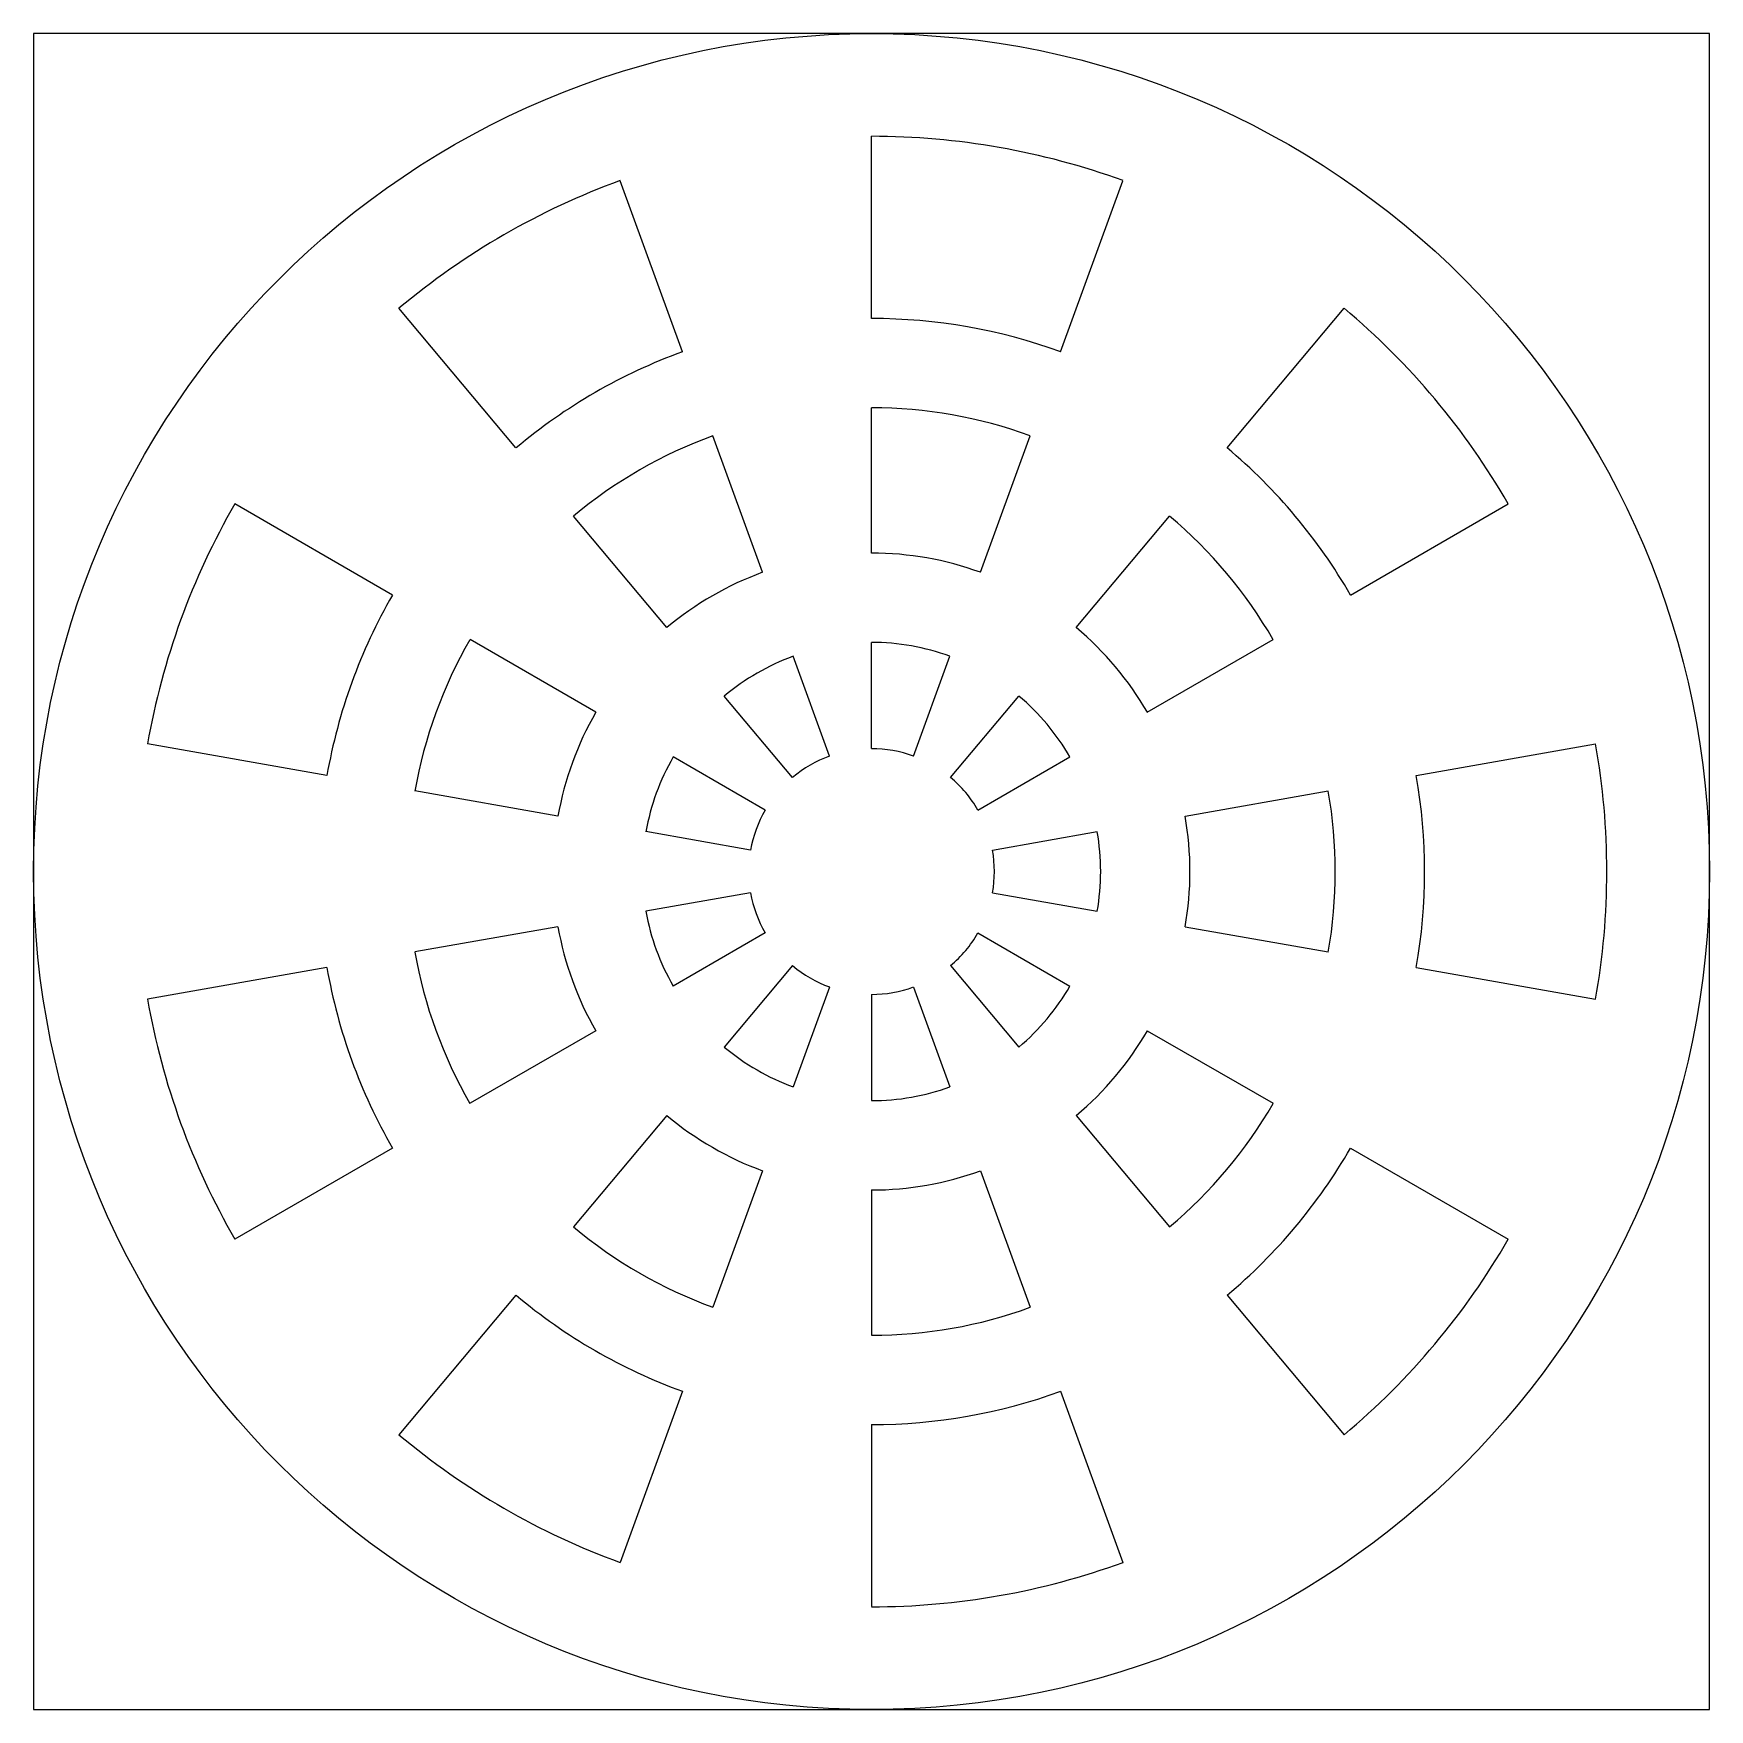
# Model space of a CAD drawing. Header units: millimetres. Extents: x -10149.976 to -10149.876, y -365.079 to -364.979.
import ezdxf

# ---------------------------------------------------------------- set-up
doc = ezdxf.new("R2010")
doc.units = ezdxf.units.MM
doc.layers.add('Tub_esgoto_caixas', color=2, linetype='Continuous')

msp = doc.modelspace()

# ---------------------------------------------------------------- linework, layer by layer
at = {"layer": 'Tub_esgoto_caixas', "color": 1}
for p, q in [((-10149.92647, -364.99601), (-10149.92647, -364.98514)), ((-10149.93776, -364.998), (-10149.94148, -364.98779)), ((-10149.91519, -364.998), (-10149.91147, -364.98779)), ((-10149.94769, -365.00373), (-10149.95467, -364.9954)), ((-10149.90526, -365.00373), (-10149.89828, -364.9954)), ((-10149.92647, -365.01001), (-10149.92647, -365.00134)), ((-10149.93297, -365.01115), (-10149.93594, -365.00301)), ((-10149.91998, -365.01115), (-10149.91701, -365.00301)), ((-10149.95505, -365.01251), (-10149.96446, -365.00707)), ((-10149.93869, -365.01445), (-10149.94426, -365.00781)), ((-10149.91426, -365.01445), (-10149.90869, -365.00781)), ((-10149.8979, -365.01251), (-10149.88848, -365.00707)), ((-10149.94293, -365.01951), (-10149.95043, -365.01517)), ((-10149.92647, -365.02167), (-10149.92647, -365.01534)), ((-10149.91002, -365.01951), (-10149.90251, -365.01517)), ((-10149.92898, -365.02212), (-10149.93115, -365.01616)), ((-10149.92397, -365.02212), (-10149.9218, -365.01616)), ((-10149.93119, -365.02339), (-10149.93526, -365.01854)), ((-10149.92176, -365.02339), (-10149.91769, -365.01854)), ((-10149.95897, -365.02328), (-10149.96967, -365.02139)), ((-10149.89398, -365.02328), (-10149.88327, -365.02139)), ((-10149.93282, -365.02534), (-10149.93831, -365.02217)), ((-10149.92012, -365.02534), (-10149.91464, -365.02217)), ((-10149.94519, -365.02571), (-10149.95372, -365.0242)), ((-10149.90776, -365.02571), (-10149.89923, -365.0242)), ((-10149.9337, -365.02773), (-10149.93993, -365.02663)), ((-10149.91925, -365.02773), (-10149.91301, -365.02663)), ((-10149.9337, -365.03028), (-10149.93993, -365.03138)), ((-10149.91925, -365.03028), (-10149.91301, -365.03138)), ((-10149.94519, -365.03231), (-10149.95372, -365.03381)), ((-10149.93282, -365.03267), (-10149.93831, -365.03584)), ((-10149.92012, -365.03267), (-10149.91464, -365.03584)), ((-10149.90776, -365.03231), (-10149.89923, -365.03381)), ((-10149.95897, -365.03474), (-10149.96967, -365.03662)), ((-10149.93119, -365.03462), (-10149.93526, -365.03948)), ((-10149.92176, -365.03462), (-10149.91769, -365.03948)), ((-10149.89398, -365.03474), (-10149.88327, -365.03662)), ((-10149.92898, -365.0359), (-10149.93115, -365.04185)), ((-10149.92397, -365.0359), (-10149.9218, -365.04185)), ((-10149.92647, -365.03634), (-10149.92647, -365.04267)), ((-10149.94293, -365.03851), (-10149.95043, -365.04284)), ((-10149.91002, -365.03851), (-10149.90251, -365.04284)), ((-10149.93869, -365.04356), (-10149.94426, -365.0502)), ((-10149.91426, -365.04356), (-10149.90869, -365.0502)), ((-10149.95505, -365.04551), (-10149.96446, -365.05094)), ((-10149.8979, -365.04551), (-10149.88848, -365.05094)), ((-10149.93297, -365.04686), (-10149.93594, -365.05501)), ((-10149.91998, -365.04686), (-10149.91701, -365.05501)), ((-10149.92647, -365.04801), (-10149.92647, -365.05667)), ((-10149.94769, -365.05429), (-10149.95467, -365.06261)), ((-10149.90526, -365.05429), (-10149.89828, -365.06261)), ((-10149.93776, -365.06002), (-10149.94148, -365.07023)), ((-10149.91519, -365.06002), (-10149.91147, -365.07023)), ((-10149.92647, -365.06201), (-10149.92647, -365.07287))]:
    msp.add_line(p, q, dxfattribs=at)
at = {"layer": 'Tub_esgoto_caixas'}
msp.add_lwpolyline([(-10149.97647, -365.07901), (-10149.87647, -365.07901), (-10149.87647, -364.97901), (-10149.97647, -364.97901)], close=True, dxfattribs=at)
at = {"layer": 'Tub_esgoto_caixas', "color": 1}
msp.add_circle((-10149.92647, -365.02901), 0.05, dxfattribs=at)
for radius, start, end in [(0.04387, 70, 90), (0.04387, 110, 130), (0.04387, 30, 50), (0.033, 70, 90), (0.033, 110, 130), (0.02767, 70, 90), (0.02767, 110, 130), (0.033, 30, 50), (0.04387, 150, 170), (0.02767, 30, 50), (0.019, 70, 90), (0.019, 110, 130), (0.033, 150, 170), (0.019, 30, 50), (0.02767, 150, 170), (0.01367, 70, 90), (0.01367, 110, 130), (0.01367, 30, 50), (0.019, 150, 170), (0.00733, 70, 90), (0.04387, 350, 10), (0.01367, 150, 170), (0.00733, 110, 130), (0.00733, 30, 50), (0.033, 350, 10), (0.02767, 350, 10), (0.00733, 150, 170), (0.019, 350, 10), (0.01367, 350, 10), (0.00733, 350, 10), (0.00733, 190, 210), (0.01367, 190, 210), (0.019, 190, 210), (0.00733, 310, 330), (0.02767, 190, 210), (0.033, 190, 210), (0.00733, 230, 250), (0.00733, 270, 290), (0.01367, 310, 330), (0.04387, 190, 210), (0.019, 310, 330), (0.01367, 230, 250), (0.01367, 270, 290), (0.02767, 310, 330), (0.019, 230, 250), (0.033, 310, 330), (0.019, 270, 290), (0.02767, 230, 250), (0.04387, 310, 330), (0.033, 230, 250), (0.02767, 270, 290), (0.033, 270, 290), (0.04387, 230, 250), (0.04387, 270, 290)]:
    msp.add_arc((-10149.92647, -365.02901), radius, start, end, dxfattribs=at)

doc.saveas('drawing.dxf')
